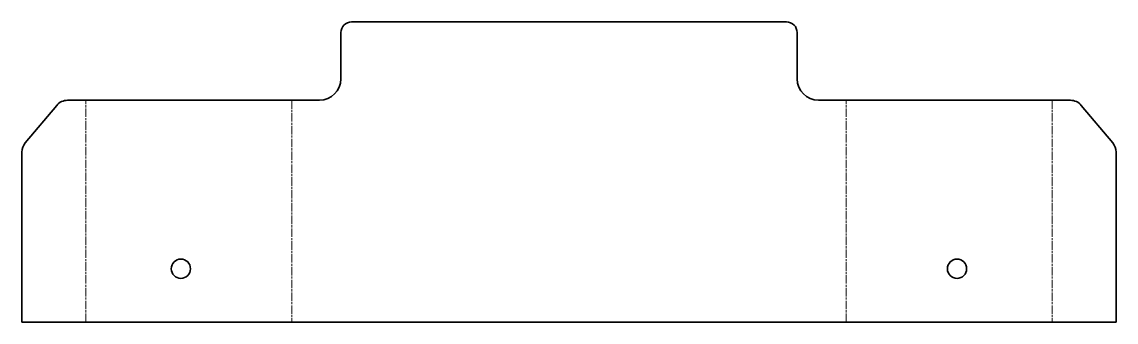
# Model space of a CAD drawing. Header units: inches. Extents: x 0 to 308, y 0 to 84.
import ezdxf

# ---------------------------------------------------------------- set-up
doc = ezdxf.new("R2010")
doc.units = ezdxf.units.IN
doc.header["$MEASUREMENT"] = 0
doc.linetypes.add('Chain', pattern=[13.68, 9.12, -1.14, 2.28, -1.14])
doc.layers.add('SIMUMAK Bend Centerline (ISO)', color=7, linetype='Chain', lineweight=9)
doc.layers.add('SIMUMAK Visible (ISO)', color=7, linetype='Continuous', lineweight=35)

# ---------------------------------------------------------------- blocks, each defined once
blk = doc.blocks.new('CD-IND-30-TAMATRA-02')
at = {"layer": 'SIMUMAK Bend Centerline (ISO)', "ltscale": 0.263158}
for p, q in [((17.97, 0), (17.97, 62.3)), ((75.95, 62.3), (75.95, 0)), ((231.95, 0), (231.95, 62.3)), ((289.92, 62.3), (289.92, 0))]:
    blk.add_line(p, q, dxfattribs=at)
at = {"layer": 'SIMUMAK Visible (ISO)'}
for p, q in [((92.75, 84.3), (215.15, 84.3)), ((89.75, 81.3), (89.75, 68.3)), ((218.15, 68.3), (218.15, 81.3)), ((12.87, 62.3), (83.75, 62.3)), ((295.03, 62.3), (224.15, 62.3)), ((9.8, 60.87), (0.94, 50.31)), ((306.96, 50.31), (298.1, 60.87)), ((0, 47.73), (0, 0)), ((307.9, 0), (307.9, 47.73)), ((0, 0), (307.9, 0))]:
    blk.add_line(p, q, dxfattribs=at)
for centre in [(44.75, 14.98), (263.14, 14.98)]:
    blk.add_circle(centre, 2.7, dxfattribs=at)
at = {"layer": 'SIMUMAK Visible (ISO)', "extrusion": (0, 0, -1)}
for centre, radius, start, end in [((-92.75, 81.3), 3, 0, 90), ((-215.15, 81.3), 3, 90, 180), ((-12.87, 58.3), 4, 40, 90), ((-295.03, 58.3), 4, 90, 140), ((-4, 47.73), 4, 0, 40), ((-303.9, 47.73), 4, 140, 180)]:
    blk.add_arc(centre, radius, start, end, dxfattribs=at)
at = {"layer": 'SIMUMAK Visible (ISO)'}
for centre, start, end in [((83.75, 68.3), 270, 0), ((224.15, 68.3), 180, 270)]:
    blk.add_arc(centre, 6, start, end, dxfattribs=at)

msp = doc.modelspace()

# ---------------------------------------------------------------- block references
msp.add_blockref('CD-IND-30-TAMATRA-02', (0, 0))

doc.saveas('drawing.dxf')
